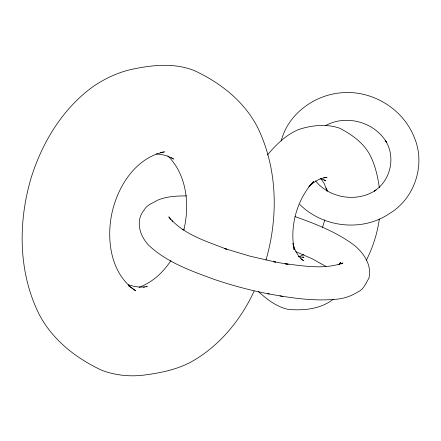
<?xml version="1.0" encoding="UTF-8"?>
<svg xmlns="http://www.w3.org/2000/svg" width="441" height="441" viewBox="0 0 441 441"><rect width="100%" height="100%" fill="white"/><g stroke="black" fill="none" stroke-linecap="round" stroke-linejoin="round"><path stroke-width="0.66" d="M379.304 219.111C377.353 233.405 372.882 247.329 366.361 260.196M281.193 141.037C287.967 114.043 314.24 94.991 341.378 92.77C371.68 89.986 402.33 108.227 413.867 136.451C426.188 163.76 415.08 198.444 389.32 213.653C362.127 232.104 322.884 227.55 299.808 204.464M183.759 230.329C189.867 205.137 187.045 174.928 167.817 155.899M265.967 260.168C277.847 218.934 277.659 173.307 260.444 133.573C248.09 104.396 222.347 83.536 194.172 70.543C175.171 63.008 154.438 64.722 134.852 68.719C119.456 71.602 105.107 78.233 92.285 87.142C62.324 109.214 42.303 142.41 31.239 177.525C18.665 219.717 18.169 266.607 35.914 307.427C48.267 336.604 74.011 357.464 102.185 370.457C116.231 375.633 131.352 377.011 146.136 374.789C161.351 372.75 176.532 369.53 190.258 362.408C218.901 346.736 240.626 320.387 254.198 291.005M324.852 219.805L322.388 227.749M339.261 264.567L340.562 262.318L338.881 264.815M170.932 260.515C163.253 272.329 152.371 282.488 138.965 287.334M267.478 154.995C276.011 144.676 285.845 135.001 298.325 129.632C311.357 125.25 326.208 123.645 339.432 128.127C352.094 134.621 364.437 143.386 370.743 156.566C375.506 166.307 377.766 176.968 379.337 187.634M309.571 185.937L313.562 181.483C296.964 199.547 289.583 225.842 294.197 249.92L292.984 243.482M308.683 186.923C313.595 181.973 319.901 177.855 327.051 177.497L323.683 177.706M333.413 299.141C320.712 309.169 303.728 310.767 288.138 309.378C276.623 306.848 266.86 299.345 258.365 291.512M325.739 125.531C346.306 114.158 374.74 122.091 386.542 142.404L385.544 140.701C395.908 157.128 390.693 180.689 374.255 191.091L376.019 190.016C357.298 202.766 329.62 198.411 315.458 180.832M341.125 263.977L342.905 263.007C324.394 269.671 304.097 266.011 285.09 263.724L288.094 264.275L273.596 261.689L275.564 262.053L249.838 256.127L224.695 248.564L226.944 249.314C206.509 241.288 183.098 234.551 168.798 216.829L170.628 219.717M303.871 254.562L298.789 256.811M160.419 152.525L164.427 151.869C135.354 157.85 117.499 186.703 111.749 213.99C106.242 240.995 111.154 274.511 135.745 290.801L128.386 285.779M143.292 287.278L144.631 287.058M145.965 286.843L147.305 286.622L140.861 287.141L134.549 286.518L128.469 284.77M182.089 229.375L184.112 229.193M302.653 257.307L303.998 257.224L300.707 256.993L298.204 256.265M186.554 195.892C176.758 195.92 166.659 196.35 157.525 200.22C152.829 203.18 146.627 204.856 144.025 210.192C134.979 220.947 139.929 236.337 148.926 245.461C167.067 262.527 191.311 270.945 214.26 279.407C232.264 285.514 250.664 290.448 269.341 294.015M156.125 153.92L161.808 154.482L167.889 156.23L173.633 159.085L171.367 157.536M267.373 293.651C290.691 297.945 314.565 301.65 338.302 299.026C345.468 298.166 352.216 295.531 358.301 291.694C363.919 289.219 365.821 283.078 368.908 278.277C371.995 265.388 364.178 253.586 354.713 245.643C336.974 232.159 315.91 224.017 295.084 216.614M279.908 295.867L282.913 296.418M320.188 178.588L322.691 179.311L325.607 180.876L323.942 179.724M295.751 251.635L311.936 258.641L325.949 266.419M300.751 258.746L303.518 260.664C297.846 256.662 294.61 250.113 293.05 243.498M320.91 178.633L324.356 183.781L327.035 191.24M171.99 220.55L172.475 221.834M326.798 189.338L327.04 190.628M326.478 187.927L326.99 190.986"/></g></svg>
